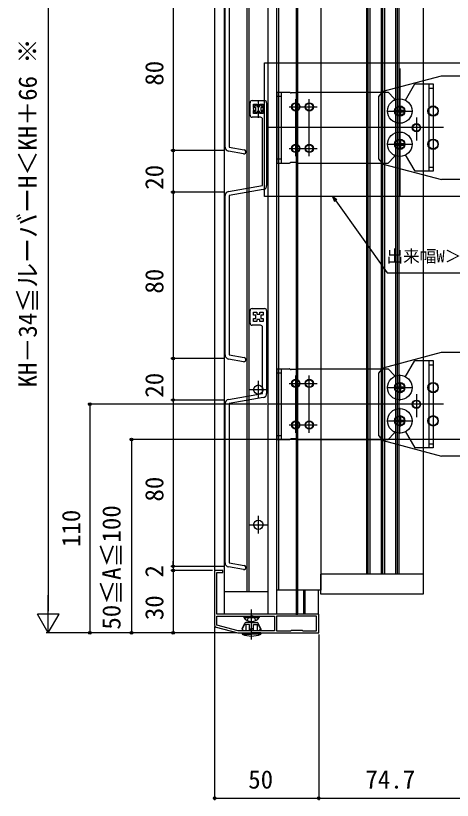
# Model space of a CAD drawing. Units: millimetres, scale not verified. Extents: x -525 to 525, y -783 to 778.
# Drawn here: x -295.7 to -85.8, y -135.9 to 241.5 of the extents above; entities that cross this region are included whole.
import ezdxf
from ezdxf.enums import TextEntityAlignment as Align

# ---------------------------------------------------------------- set-up
doc = ezdxf.new("R2010")
doc.units = ezdxf.units.MM
doc.header["$LTSCALE"] = 4
for name, color, linetype in [('0-1_USER1', 3, 'Continuous'), ('0-2_YKK_11', 7, 'Continuous'), ('0-4_YKK_12', 2, 'Continuous'), ('0-5_YKK_13', 4, 'Continuous'), ('0-6_YKK_D', 6, 'Continuous')]:
    doc.layers.add(name, color=color, linetype=linetype)
doc.styles.add('ＭＳ ゴシック', font='')
doc.styles.get('ＭＳ ゴシック').set_extended_font_data('MS Gothic')

msp = doc.modelspace()

# ---------------------------------------------------------------- linework, layer by layer
at = {"layer": '0-1_USER1'}
msp.add_lwpolyline([(-176.054, 218.74), (-71.443, 218.74), (-71.443, 154.51), (-176.054, 154.51)], close=True, dxfattribs=at)
at = {"layer": '0-2_YKK_11'}
msp.add_line((-199.259, -52.58), (-188.931, -55.347), dxfattribs=at)
for points in [[(-161.02, -46.381), (-199, -46.381), (-199, -26.381), (-196, -26.381), (-196, -25.381), (-200, -25.381), (-200, -51.614)], [(-188.672, -55.381), (-160.958, -55.381), (-160.775, -55.261), (-160.225, -55.261), (-160.042, -55.381), (-150, -55.381), (-150, -46.381), (-159.98, -46.381), (-160.24, -46.531), (-160.76, -46.531), (-161.02, -46.381)]]:
    msp.add_lwpolyline(points, dxfattribs=at)
for points in [[(-199, -47.381), (-171.3, -47.381), (-171.3, -54.381), (-188.672, -54.381), (-199, -51.614)], [(-151, -47.381), (-170.3, -47.381), (-170.3, -54.381), (-163.4, -54.381), (-163, -53.981), (-158, -53.981), (-157.6, -54.381), (-151, -54.381)]]:
    msp.add_lwpolyline(points, close=True, dxfattribs=at)
for centre, start, end in [((-199, -51.614), 179.99999, 255), ((-188.672, -54.381), 254.99983, 269.99981)]:
    msp.add_arc(centre, 1, start, end, dxfattribs=at)
at = {"layer": '0-4_YKK_12'}
for p, q in [((-200, 421.619), (-200, -46.381)), ((-195.5, 421.619), (-195.5, -46.381)), ((-174.5, 421.619), (-174.5, -46.381)), ((-170.297, 421.619), (-170.297, -46.381)), ((-170.297, 410.119), (-170.297, -34.881)), ((-170.297, 410.119), (-170.297, -34.881)), ((-169.297, 410.119), (-169.297, -34.881)), ((-169.297, 410.119), (-169.297, -34.881)), ((-160.8, 410.119), (-160.8, -34.881)), ((-160.2, 410.119), (-160.2, -34.881)), ((-149, 410.119), (-149, -34.881)), ((-184.5, 255.425), (-184.5, -35.381)), ((-183.5, 255.425), (-183.5, -35.381)), ((-160.8, 237.62), (-160.8, -46.381)), ((-160.2, 237.62), (-160.2, -46.381)), ((-179, 192.369), (-179, 200.869)), ((-111, 189.319), (-111, 201.919)), ((-117.3, 195.619), (-104.7, 195.619)), ((-111, 173.319), (-111, 185.919)), ((-117.3, 179.619), (-104.7, 179.619)), ((-111, 56.319), (-111, 68.919)), ((-179, 57.369), (-179, 65.869)), ((-183.25, 61.619), (-174.75, 61.619)), ((-117.3, 62.619), (-104.7, 62.619)), ((-111, 40.319), (-111, 52.919)), ((-111.397, 49.089), (-111.397, 49.087)), ((-117.3, 46.619), (-104.7, 46.619)), ((-111.397, 35.058), (-111.397, -27.081)), ((-179, -7.631), (-179, 0.869)), ((-183.25, -3.381), (-174.75, -3.381)), ((-195.5, -35.381), (-174.5, -35.381)), ((-149, -34.881), (-170.297, -34.881)), ((-157.3, -34.881), (-157.3, -46.381)), ((-156.7, -34.881), (-156.7, -46.381)), ((-150.001, -46.381), (-150.001, -34.881))]:
    msp.add_line(p, q, dxfattribs=at)
for points in [[(-99.8, 410.119), (-99.8, 298.276), (-99.8, 31.895), (-99.8, -34.881)], [(-127.021, 402.319), (-127.021, 303.619), (-127.021, 37.619), (-127.021, -27.081)], [(-126.297, 402.319), (-126.297, 303.619), (-126.297, 37.619), (-126.297, -27.081)], [(-125.397, 402.319), (-125.397, 303.619), (-125.397, 37.619), (-125.397, -27.081)], [(-120.021, 402.319), (-120.021, 303.619), (-120.021, 37.619), (-120.021, -27.081)], [(-119.297, 402.319), (-119.297, 303.619), (-119.297, 37.402), (-119.297, -27.081)], [(-118.397, 402.319), (-118.397, 303.619), (-118.397, 36.925), (-118.397, -27.081)], [(-113.021, 402.319), (-113.021, 301.491), (-113.021, 35.491), (-113.021, -27.081)], [(-112.297, 402.319), (-112.297, 301.298), (-112.297, 35.298), (-112.297, -27.081)], [(-111.397, 402.319), (-111.397, 301.058), (-111.397, 35.058)]]:
    msp.add_lwpolyline(points, dxfattribs=at)
for centre in [(-179, 196.619), (-179, 61.619), (-179, -3.381)]:
    msp.add_circle(centre, 2.25, dxfattribs=at)
at = {"layer": '0-5_YKK_13'}
for p, q in [((-195, 178.297), (-195, 254.941)), ((-111, 215.99), (-111, 154.974)), ((-119.068, 205.134), (-91, 212.619)), ((-91, 212.619), (-77, 212.619)), ((-108.23, 200.828), (-103.731, 208.619)), ((-97, 208.619), (-97, 166.619)), ((-169.997, 170.619), (-169.997, 204.619)), ((-169.997, 204.619), (-164.013, 204.619)), ((-167.997, 204.619), (-167.997, 170.619)), ((-160.371, 204.319), (-163.299, 204.319)), ((-159.913, 204.619), (-149.46, 204.619)), ((-149.46, 204.619), (-116.65, 204.619)), ((-121, 202.619), (-119.068, 205.134)), ((-116.65, 204.619), (-113.65, 201.619)), ((-97, 206.619), (-94.997, 206.619)), ((-182, 200.619), (-176, 200.619)), ((-167.997, 202.619), (-169.997, 202.619)), ((-161, 193.869), (-161, 201.369)), ((-154.5, 193.869), (-154.5, 201.369)), ((-121, 172.619), (-121, 202.619)), ((-113.65, 201.619), (-113.65, 200.89)), ((-183, 193.619), (-183, 199.619)), ((-175, 199.619), (-175, 159.793)), ((-164.25, 197.619), (-157.25, 197.619)), ((-157.75, 197.619), (-150.75, 197.619)), ((-111.35, 198.119), (-110.65, 198.119)), ((-111.35, 198.119), (-111.35, 196.469)), ((-110.65, 198.119), (-110.65, 196.469)), ((-178, 192.619), (-182, 192.619)), ((-161, 173.869), (-161, 193.918)), ((-154.5, 173.869), (-154.5, 193.918)), ((-113.5, 195.969), (-113.5, 195.269)), ((-113.5, 195.969), (-111.85, 195.969)), ((-113.5, 195.269), (-111.85, 195.269)), ((-111.35, 194.769), (-111.35, 193.119)), ((-111.35, 193.119), (-110.65, 193.119)), ((-110.65, 194.769), (-110.65, 193.119)), ((-110.15, 195.969), (-108.5, 195.969)), ((-110.15, 195.269), (-108.5, 195.269)), ((-108.5, 195.969), (-108.5, 195.269)), ((-103, 192.515), (-103, 181.364)), ((-89.997, 187.619), (-173.997, 187.619)), ((-111.35, 182.119), (-110.65, 182.119)), ((-111.35, 182.119), (-111.35, 180.469)), ((-110.65, 182.119), (-110.65, 180.469)), ((-164.25, 177.619), (-157.25, 177.619)), ((-157.75, 177.619), (-150.75, 177.619)), ((-113.5, 179.969), (-113.5, 179.269)), ((-113.5, 179.969), (-111.85, 179.969)), ((-113.5, 179.269), (-111.85, 179.269)), ((-111.35, 178.769), (-111.35, 177.119)), ((-110.65, 178.769), (-110.65, 177.119)), ((-110.15, 179.969), (-108.5, 179.969)), ((-110.15, 179.269), (-108.5, 179.269)), ((-108.5, 179.969), (-108.5, 179.269)), ((-186.174, 175.063), (-193.347, 176.328)), ((-116.65, 170.619), (-113.65, 173.619)), ((-113.65, 174.348), (-113.65, 173.619)), ((-111.35, 177.119), (-110.65, 177.119)), ((-108.35, 174.619), (-103.731, 166.619)), ((-169.997, 172.619), (-167.997, 172.619)), ((-169.997, 170.619), (-164.013, 170.619)), ((-160.371, 170.919), (-163.299, 170.919)), ((-159.913, 170.619), (-149.46, 170.619)), ((-149.46, 170.619), (-116.65, 170.619)), ((-119.068, 170.104), (-121, 172.619)), ((-119.068, 170.104), (-91, 162.619)), ((-94.997, 166.619), (-103.731, 166.619)), ((-97, 168.619), (-94.997, 168.619)), ((-77, 162.619), (-91, 162.619)), ((-195, 78.297), (-195, 154.941)), ((-176.653, 157.823), (-193, 154.941)), ((-183, 93.619), (-183, 99.619)), ((-182, 100.619), (-176, 100.619)), ((-175, 99.619), (-175, 59.793)), ((-178, 92.619), (-182, 92.619)), ((-119.068, 72.134), (-91, 79.619)), ((-91, 79.619), (-77, 79.619)), ((-186.174, 75.063), (-193.347, 76.328)), ((-108.35, 67.619), (-103.731, 75.619)), ((-97, 75.619), (-97, 33.619)), ((-121, 69.619), (-119.068, 72.134)), ((-97, 73.619), (-94.997, 73.619)), ((-169.997, 37.619), (-169.997, 71.619)), ((-169.997, 71.619), (-164.013, 71.619)), ((-167.997, 69.619), (-169.997, 69.619)), ((-167.997, 71.619), (-167.997, 37.619)), ((-160.371, 71.319), (-163.299, 71.319)), ((-161, 60.869), (-161, 68.369)), ((-159.913, 71.619), (-149.46, 71.619)), ((-154.5, 60.869), (-154.5, 68.369)), ((-149.46, 71.619), (-116.65, 71.619)), ((-121, 39.619), (-121, 69.619)), ((-116.65, 71.619), (-113.65, 68.619)), ((-113.65, 68.619), (-113.65, 67.89)), ((-164.25, 64.619), (-157.25, 64.619)), ((-157.75, 64.619), (-150.75, 64.619)), ((-111.35, 65.119), (-110.65, 65.119)), ((-111.35, 65.119), (-111.35, 63.469)), ((-110.65, 65.119), (-110.65, 63.469)), ((-161, 40.869), (-161, 60.918)), ((-154.5, 40.869), (-154.5, 60.918)), ((-113.5, 62.969), (-113.5, 62.269)), ((-113.5, 62.969), (-111.85, 62.969)), ((-113.5, 62.269), (-111.85, 62.269)), ((-111.35, 61.769), (-111.35, 60.119)), ((-110.65, 61.769), (-110.65, 60.119)), ((-110.15, 62.969), (-108.5, 62.969)), ((-110.15, 62.269), (-108.5, 62.269)), ((-108.5, 62.969), (-108.5, 62.269)), ((-176.653, 57.823), (-193, 54.941)), ((-111.35, 60.119), (-110.65, 60.119)), ((-103, 59.515), (-103, 48.364)), ((-195, -21.703), (-195, 54.941)), ((-89.997, 54.619), (-173.997, 54.619)), ((-111.35, 49.119), (-110.65, 49.119)), ((-111.35, 49.119), (-111.35, 47.469)), ((-110.65, 49.119), (-110.65, 47.469)), ((-113.5, 46.969), (-113.5, 46.269)), ((-113.5, 46.969), (-111.85, 46.969)), ((-113.5, 46.269), (-111.85, 46.269)), ((-111.35, 45.769), (-111.35, 44.119)), ((-110.65, 45.769), (-110.65, 44.119)), ((-110.15, 46.969), (-108.5, 46.969)), ((-110.15, 46.269), (-108.5, 46.269)), ((-108.5, 46.969), (-108.5, 46.269)), ((-164.25, 44.619), (-157.25, 44.619)), ((-157.75, 44.619), (-150.75, 44.619)), ((-111.35, 44.119), (-110.65, 44.119)), ((-108.35, 41.619), (-103.731, 33.619)), ((-169.997, 39.619), (-167.997, 39.619)), ((-160.371, 37.919), (-163.299, 37.919)), ((-119.068, 37.104), (-121, 39.619)), ((-116.65, 37.619), (-113.65, 40.619)), ((-113.65, 41.348), (-113.65, 40.619)), ((-169.997, 37.619), (-164.013, 37.619)), ((-159.913, 37.619), (-149.46, 37.619)), ((-149.46, 37.619), (-116.65, 37.619)), ((-119.068, 37.104), (-91, 29.619)), ((-97, 35.619), (-94.997, 35.619)), ((-94.997, 33.619), (-103.731, 33.619)), ((-77, 29.619), (-91, 29.619)), ((-186.174, -24.937), (-193.347, -23.672)), ((-99.8, -27.081), (-149, -27.081)), ((-149, -36.781), (-149, -27.081)), ((-99.8, -27.081), (-99.8, -36.781)), ((-99.8, -36.781), (-149, -36.781)), ((-182.301, -58.57), (-182.301, -44.086)), ((-186.051, -47.381), (-178.551, -47.381)), ((-186.051, -47.381), (-186.051, -47.89)), ((-186.051, -47.89), (-178.551, -47.89)), ((-184.301, -47.381), (-180.301, -47.381)), ((-178.551, -47.381), (-178.551, -47.89)), ((-186.801, -53.381), (-185.537, -50.67)), ((-186.601, -53.425), (-185.648, -51.381)), ((-182.301, -50.381), (-185.084, -50.381)), ((-185.051, -51.381), (-185.051, -54.381)), ((-182.301, -50.381), (-179.518, -50.381)), ((-181.301, -51.381), (-178.954, -51.381)), ((-181.301, -54.381), (-181.301, -51.381)), ((-179.551, -51.381), (-179.551, -54.381)), ((-177.801, -53.381), (-179.065, -50.67)), ((-178.001, -53.425), (-178.954, -51.381)), ((-186.801, -53.381), (-186.801, -54.081)), ((-186.601, -53.425), (-186.801, -53.381)), ((-186.801, -54.081), (-186.052, -54.081)), ((-186.801, -55.381), (-182.301, -55.381)), ((-186.801, -55.381), (-186.801, -56.005)), ((-186.801, -56.005), (-182.301, -56.005)), ((-186.601, -54.081), (-186.601, -53.425)), ((-186.302, -54.381), (-186.302, -54.081)), ((-186.052, -54.081), (-186.052, -54.381)), ((-183.301, -53.381), (-182.301, -53.381)), ((-182.301, -54.081), (-183.301, -54.081)), ((-181.301, -53.381), (-182.301, -53.381)), ((-182.301, -54.081), (-181.301, -54.081)), ((-177.801, -55.381), (-182.301, -55.381)), ((-177.801, -56.005), (-182.301, -56.005)), ((-178.55, -54.081), (-178.55, -54.381)), ((-177.801, -54.081), (-178.55, -54.081)), ((-178.3, -54.381), (-178.3, -54.081)), ((-178.001, -53.425), (-177.801, -53.381)), ((-178.001, -54.081), (-178.001, -53.425)), ((-177.801, -53.381), (-177.801, -54.081)), ((-177.801, -55.381), (-177.801, -56.005))]:
    msp.add_line(p, q, dxfattribs=at)
for points in [[(-193, 254.941), (-193, 178.297), (-185.826, 177.032)], [(-103.731, 208.619), (-94.997, 208.619), (-94.997, 166.619)], [(-193.347, 156.91), (-177, 159.793), (-177, 191.619)], [(-193, 154.941), (-193, 78.297), (-185.826, 77.032)], [(-193.347, 56.91), (-177, 59.793), (-177, 91.619)], [(-103.731, 75.619), (-94.997, 75.619), (-94.997, 33.619)], [(-193, 54.941), (-193, -21.703), (-185.826, -22.968)], [(-184.351, -49.39), (-183.446, -47.535), (-182.301, -46.926)], [(-180.251, -49.39), (-181.156, -47.535), (-182.301, -46.926)], [(-183.301, -54.381), (-183.301, -51.381), (-185.648, -51.381)]]:
    msp.add_lwpolyline(points, dxfattribs=at)
for points in [[(-178.25, 198.869), (-176.75, 198.869), (-176.75, 197.369), (-177.75, 197.369), (-177.75, 195.869), (-176.75, 195.869), (-176.75, 194.369), (-178.25, 194.369), (-178.25, 195.369), (-179.75, 195.369), (-179.75, 194.369), (-181.25, 194.369), (-181.25, 195.869), (-180.25, 195.869), (-180.25, 197.369), (-181.25, 197.369), (-181.25, 198.869), (-179.75, 198.869), (-179.75, 197.869), (-178.25, 197.869)], [(-178.25, 98.869), (-176.75, 98.869), (-176.75, 97.369), (-177.75, 97.369), (-177.75, 95.869), (-176.75, 95.869), (-176.75, 94.369), (-178.25, 94.369), (-178.25, 95.369), (-179.75, 95.369), (-179.75, 94.369), (-181.25, 94.369), (-181.25, 95.869), (-180.25, 95.869), (-180.25, 97.369), (-181.25, 97.369), (-181.25, 98.869), (-179.75, 98.869), (-179.75, 97.869), (-178.25, 97.869)]]:
    msp.add_lwpolyline(points, close=True, dxfattribs=at)
for centre, radius in [((-111, 195.619), 5.9), ((-161, 197.619), 2), ((-161, 197.619), 1.75), ((-154.5, 197.619), 2), ((-154.5, 197.619), 1.75), ((-111, 195.619), 2.5), ((-111, 195.619), 2.25), ((-95, 195.619), 2.5), ((-95, 195.619), 2.25), ((-103, 187.619), 2), ((-103, 187.619), 1.75), ((-111, 179.619), 5.9), ((-111, 179.619), 2.5), ((-111, 179.619), 2.25), ((-95, 179.619), 2.5), ((-95, 179.619), 2.25), ((-161, 177.619), 2), ((-161, 177.619), 1.75), ((-154.5, 177.619), 2), ((-154.5, 177.619), 1.75), ((-111, 62.619), 5.9), ((-161, 64.619), 2), ((-161, 64.619), 1.75), ((-154.5, 64.619), 2), ((-154.5, 64.619), 1.75), ((-111, 62.619), 2.5), ((-111, 62.619), 2.25), ((-95, 62.619), 2.5), ((-95, 62.619), 2.25), ((-103, 54.619), 2), ((-103, 54.619), 1.75), ((-111, 46.619), 5.9), ((-111, 46.619), 2.5), ((-95, 46.619), 2.5), ((-161, 44.619), 2), ((-161, 44.619), 1.75), ((-154.5, 44.619), 2), ((-154.5, 44.619), 1.75), ((-111, 46.619), 2.25), ((-95, 46.619), 2.25)]:
    msp.add_circle(centre, radius, dxfattribs=at)
for centre, radius, start, end in [((-164.013, 204.119), 0.5, 44.427, 90), ((-163.299, 204.819), 0.5, 224.427, 270), ((-160.371, 204.819), 0.5, 270, 336.42182), ((-182, 199.619), 1, 89.99998, 180.00002), ((-176, 199.619), 1, 0, 89.99998), ((-111.85, 196.469), 0.5, 270, 0), ((-110.15, 196.469), 0.5, 180, 270), ((-182, 193.619), 1, 180.00002, 270), ((-178, 191.619), 1, 0, 89.99998), ((-111.85, 194.769), 0.5, 0, 90), ((-110.15, 194.769), 0.5, 90, 180), ((-193, 178.297), 2, 180.00002, 260.00011), ((-111.85, 180.469), 0.5, 270, 0), ((-111.85, 178.769), 0.5, 0, 90), ((-110.15, 180.469), 0.5, 180, 270), ((-110.15, 178.769), 0.5, 90, 180), ((-186, 176.048), 1, 260.00011, 80.00026), ((-164.013, 171.119), 0.5, 270, 315.573), ((-163.299, 170.419), 0.5, 90, 135.573), ((-160.371, 170.419), 0.5, 23.57818, 90), ((-177, 159.793), 2, 280.00001, 0), ((-193, 154.941), 2, 99.99999, 180.00002), ((-182, 99.619), 1, 89.99998, 180.00002), ((-176, 99.619), 1, 0, 89.99998), ((-182, 93.619), 1, 180.00002, 270), ((-178, 91.619), 1, 0, 89.99998), ((-193, 78.297), 2, 180.00002, 260.00011), ((-186, 76.048), 1, 260.00011, 80.00026), ((-164.013, 71.119), 0.5, 44.427, 90), ((-163.299, 71.819), 0.5, 224.427, 270), ((-160.371, 71.819), 0.5, 270, 336.42182), ((-111.85, 63.469), 0.5, 270, 0), ((-111.85, 61.769), 0.5, 0, 90), ((-110.15, 63.469), 0.5, 180, 270), ((-110.15, 61.769), 0.5, 90, 180), ((-193, 54.941), 2, 99.99999, 180.00002), ((-177, 59.793), 2, 280.00001, 0), ((-111.85, 47.469), 0.5, 270, 0), ((-111.85, 45.769), 0.5, 0, 90), ((-110.15, 47.469), 0.5, 180, 270), ((-110.15, 45.769), 0.5, 90, 180), ((-164.013, 38.119), 0.5, 270, 315.573), ((-163.299, 37.419), 0.5, 90, 135.573), ((-160.371, 37.419), 0.5, 23.57818, 90), ((-193, -21.703), 2, 180.00002, 260.00011), ((-186, -23.952), 1, 260.00011, 80.00026), ((-182.301, -45.354), 4.527, 214.06671, 325.93329), ((-185.084, -50.881), 0.5, 90, 155.002), ((-179.518, -50.881), 0.5, 24.998, 90), ((-182.301, -44.881), 12, 247.97557, 269.99993), ((-182.301, -44.881), 12, 270.00007, 292.02443)]:
    msp.add_arc(centre, radius, start, end, dxfattribs=at)
at = {"layer": '0-6_YKK_D'}
for p, q in [((-280, 420.119), (-280, -44.881)), ((-220, 256.619), (-220, 176.619)), ((-195.088, 176.619), (-221, 176.619)), ((-195.088, 176.619), (-221, 176.619)), ((-220, 176.619), (-220, 156.619)), ((-195.088, 156.619), (-221, 156.619)), ((-195.088, 156.619), (-221, 156.619)), ((-220, 156.619), (-220, 76.619)), ((-195.088, 76.619), (-221, 76.619)), ((-195.088, 76.619), (-221, 76.619)), ((-220, 76.619), (-220, 56.619)), ((-195.088, 56.619), (-221, 56.619)), ((-195.088, 56.619), (-221, 56.619)), ((-220, 56.619), (-220, -23.381)), ((-174.997, 54.619), (-261, 54.619)), ((-260, 54.619), (-260, -55.381)), ((-70.823, 37.619), (-241, 37.619)), ((-240, 37.619), (-240, -55.381)), ((-220, -23.381), (-220, -20.831)), ((-195.088, -23.381), (-221, -23.381)), ((-195.088, -23.381), (-221, -23.381)), ((-201, -25.381), (-221, -25.381)), ((-201, -25.381), (-221, -25.381)), ((-220, -23.381), (-220, -25.381)), ((-220, -25.381), (-220, -27.931)), ((-220, -25.381), (-220, -55.381)), ((-280, -55.381), (-280, -37.194)), ((-280, -55.381), (-285.25, -46.288)), ((-274.75, -46.288), (-285.25, -46.288)), ((-280, -55.381), (-274.75, -46.288)), ((-200, -52.297), (-200, -135.881)), ((-189.672, -55.381), (-281, -55.381)), ((-189.672, -55.381), (-261, -55.381)), ((-189.672, -55.381), (-241, -55.381)), ((-189.672, -55.381), (-221, -55.381)), ((-150, -56.081), (-150, -135.881)), ((-150, -56.081), (-150, -135.881)), ((-200, -134.881), (-150, -134.881)), ((-150, -134.881), (-75.299, -134.881))]:
    msp.add_line(p, q, dxfattribs=at)
for points in [[(-141.241, 152.832), (-143.279, 154.51), (-142.353, 152.038)], [(-143.279, 154.51), (-141.797, 152.435), (-117.098, 117.84), (92.95, 117.84)]]:
    msp.add_lwpolyline(points, dxfattribs=at)
for centre in [(-220, 176.619), (-220, 176.619), (-220, 156.619), (-220, 156.619), (-220, 76.619), (-220, 76.619), (-220, 56.619), (-220, 56.619), (-260, 54.619), (-240, 37.619), (-220, -23.381), (-220, -23.381), (-220, -25.381), (-220, -25.381), (-260, -55.381), (-240, -55.381), (-220, -55.381), (-200, -134.881), (-150, -134.881), (-150, -134.881)]:
    msp.add_circle(centre, 0.637, dxfattribs=at)

# ---------------------------------------------------------------- texts
at = {"layer": '0-6_YKK_D', "style": 'ＭＳ ゴシック'}
for s, p in [('KH－34≦ルーバーH＜KH＋66 ※', (-282.886, 62.642)), ('80', (-222, 207.79)), ('20', (-222, 157.755)), ('80', (-222, 107.79)), ('20', (-222, 57.755)), ('80', (-222, 7.79)), ('50≦A≦100', (-242.614, -53.813)), ('110', (-262, -14.086)), ('2', (-222, -28.745)), ('30', (-222, -49.245))]:
    msp.add_text(s, height=8.798, rotation=90, dxfattribs=at).set_placement(p, align=Align.BOTTOM_LEFT)
for s, height, p in [('出来幅W＞870かつ、出来高H＞986の場合', 5.865, (-117.418, 121.12)), ('50', 8.798, (-183.864, -132.881)), ('74.7', 8.798, (-127.547, -132.881))]:
    msp.add_text(s, height=height, dxfattribs=at).set_placement(p, align=Align.BOTTOM_LEFT)

doc.saveas('drawing.dxf')
